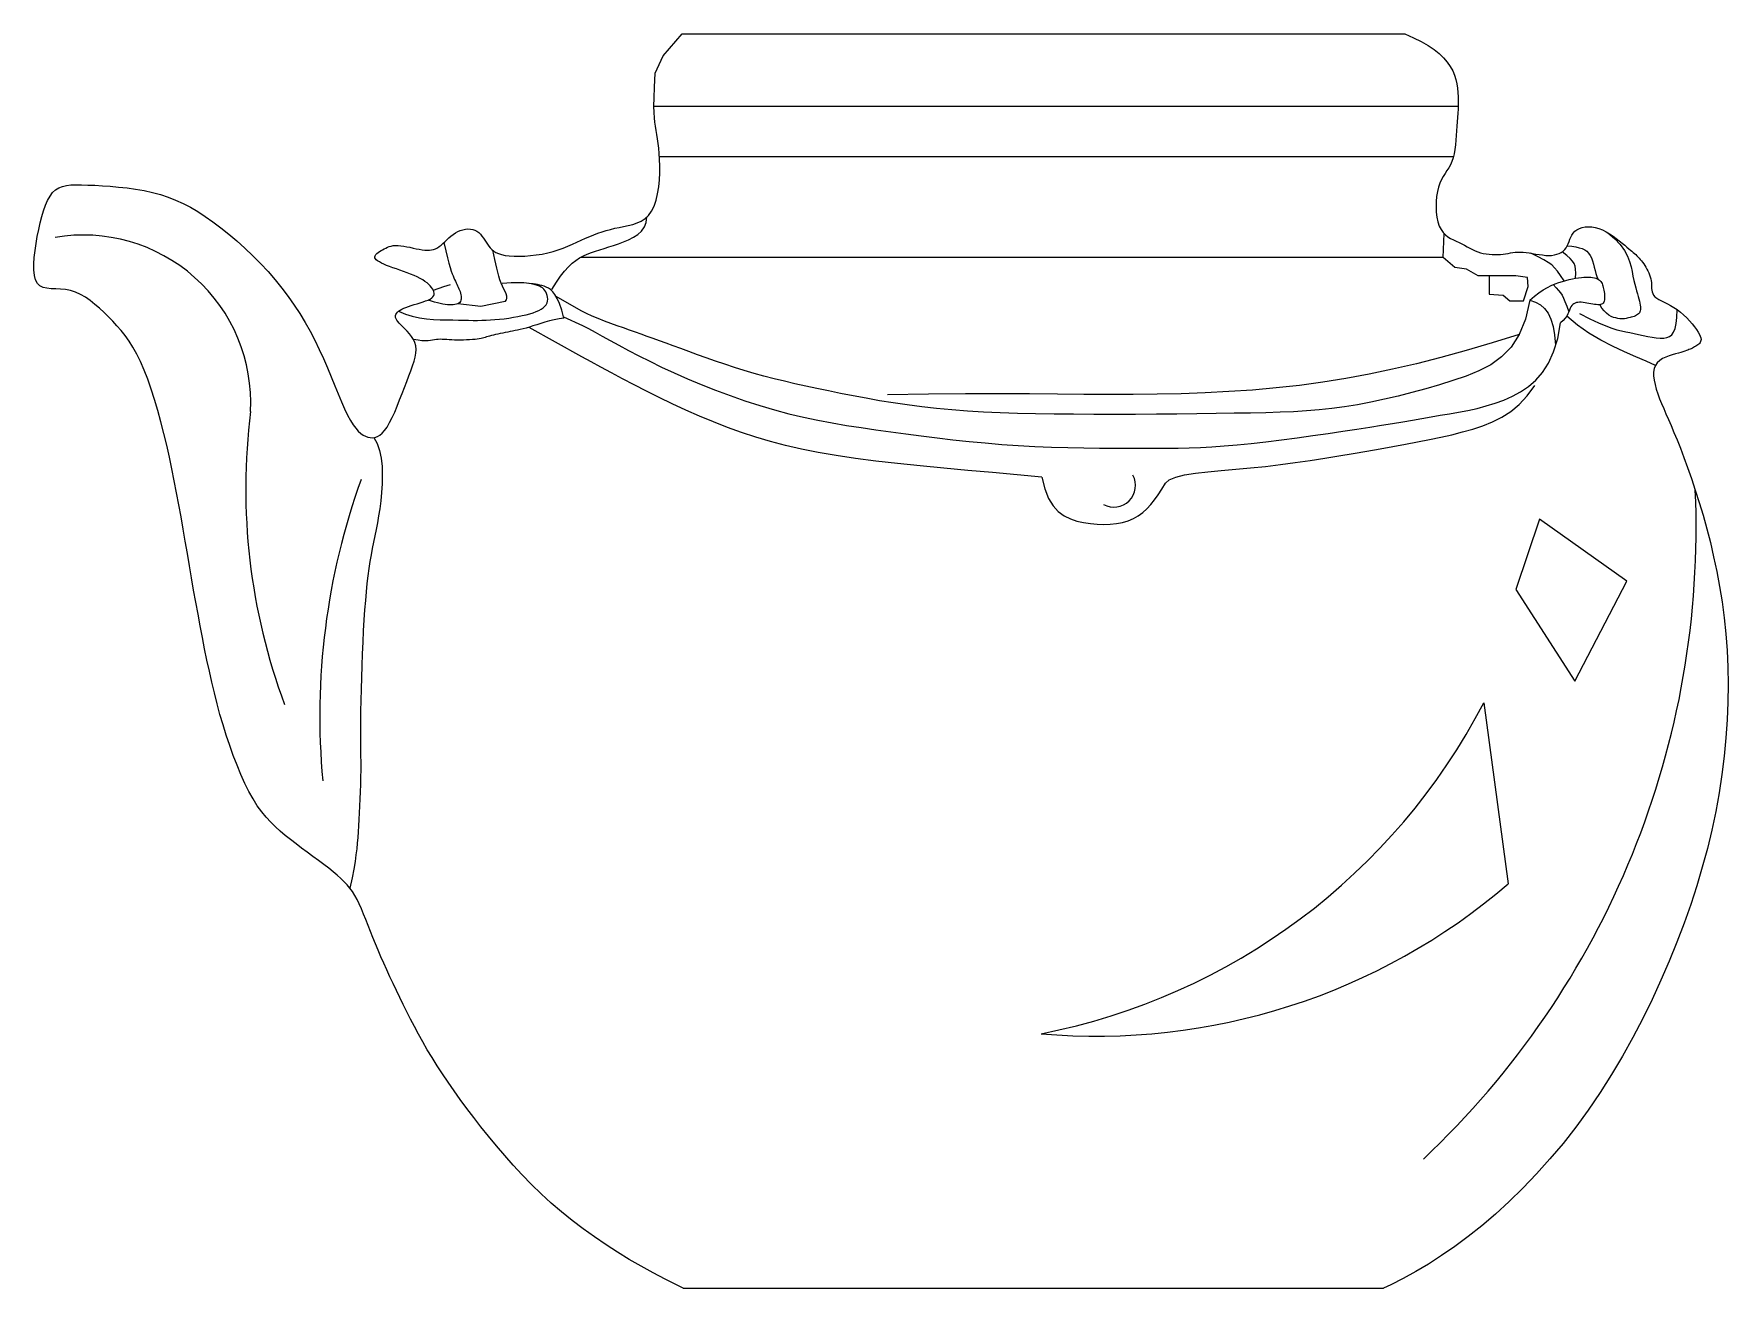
# Model space of a CAD drawing. Extents: x 541 to 735, y 1077 to 1220.
import ezdxf

# ---------------------------------------------------------------- set-up
doc = ezdxf.new("R2010")
doc.units = 0
doc.header["$LTSCALE"] = 10
doc.header["$MEASUREMENT"] = 0
for name, color, linetype in [('3', 3, 'CONTINUOUS'), ('4', 4, 'CONTINUOUS'), ('7', 7, 'CONTINUOUS'), ('BH', 3, 'CONTINUOUS')]:
    doc.layers.add(name, color=color, linetype=linetype)

msp = doc.modelspace()

# ---------------------------------------------------------------- linework, layer by layer
at = {"layer": '3'}
for centre, radius, start, end in [((546.34, 1178.05), 19.21, 356.9492, 99.6826), ((635.85, 1168.16), 70.88, 172.8085, 200.4216), ((664.49, 1168.57), 2.5, 242.0502, 27.8961), ((653.71, 1142.1), 80.25, 160.2342, 185.3038), ((631.95, 1163.68), 99.32, 313.2429, 2.5096)]:
    msp.add_arc(centre, radius, start, end, dxfattribs=at)
at = {"layer": '4'}
for p, q in [((615, 1220.32), (697.85, 1220.32)), ((611.78, 1212.02), (703.98, 1212.02)), ((612.41, 1206.25), (703.44, 1206.25)), ((702.26, 1194.69), (603.36, 1194.69)), ((615.12, 1076.54), (695.43, 1076.54))]:
    msp.add_line(p, q, dxfattribs=at)
for points in [[(615.12, 1076.54), (614.43, 1076.86), (613.05, 1077.55), (611.68, 1078.28), (610.31, 1079.04), (608.95, 1079.83), (607.61, 1080.65), (606.28, 1081.51), (604.96, 1082.4), (603.67, 1083.32), (602.41, 1084.28), (601.19, 1085.27), (600, 1086.29), (598.85, 1087.34), (597.74, 1088.42), (596.67, 1089.52), (595.65, 1090.63), (594.66, 1091.74), (593.71, 1092.85), (592.81, 1093.95), (591.94, 1095.04), (591.11, 1096.1), (590.32, 1097.14), (589.57, 1098.15), (588.85, 1099.15), (588.17, 1100.13), (587.53, 1101.09), (586.91, 1102.03), (586.34, 1102.96), (585.79, 1103.87), (585.28, 1104.76), (584.79, 1105.65), (584.32, 1106.52), (583.88, 1107.37), (583.45, 1108.21), (583.04, 1109.04), (582.64, 1109.86), (582.25, 1110.67), (581.87, 1111.46), (581.5, 1112.24), (581.15, 1113.01), (580.8, 1113.77), (580.47, 1114.53), (580.15, 1115.27), (579.84, 1116), (579.55, 1116.72), (579.27, 1117.43), (579, 1118.12), (578.74, 1118.78), (578.49, 1119.42), (578.23, 1120.02), (577.98, 1120.58), (577.73, 1121.09), (577.47, 1121.56), (577.2, 1121.99), (576.92, 1122.39), (576.61, 1122.76), (576.27, 1123.13), (575.89, 1123.49), (575.47, 1123.86), (575, 1124.25), (574.48, 1124.66), (573.91, 1125.1), (573.31, 1125.55), (572.68, 1126.02), (572.03, 1126.5), (571.38, 1126.99), (570.74, 1127.48), (570.11, 1127.96), (569.51, 1128.44), (568.93, 1128.92), (568.37, 1129.43), (567.83, 1129.96), (567.31, 1130.53), (566.8, 1131.15), (566.3, 1131.84), (565.82, 1132.61), (565.34, 1133.47), (564.87, 1134.4), (564.42, 1135.4), (563.97, 1136.47), (563.54, 1137.58), (563.13, 1138.73), (562.74, 1139.91), (562.37, 1141.11), (562.02, 1142.31), (561.69, 1143.53), (561.38, 1144.76), (561.08, 1146), (560.8, 1147.25), (560.52, 1148.52), (560.26, 1149.82), (560, 1151.13), (559.75, 1152.46), (559.5, 1153.81), (559.25, 1155.18), (559, 1156.56), (558.76, 1157.95), (558.52, 1159.35), (558.28, 1160.75), (558.04, 1162.15), (557.79, 1163.54), (557.55, 1164.94), (557.3, 1166.32), (557.05, 1167.7), (556.78, 1169.08), (556.51, 1170.45), (556.22, 1171.81), (555.91, 1173.17), (555.58, 1174.52), (555.24, 1175.85), (554.88, 1177.14), (554.51, 1178.4), (554.12, 1179.6), (553.73, 1180.73), (553.32, 1181.78), (552.9, 1182.75), (552.48, 1183.62), (552.04, 1184.4), (551.6, 1185.1), (551.15, 1185.74), (550.69, 1186.32), (550.21, 1186.86), (549.73, 1187.38), (549.23, 1187.88), (548.73, 1188.38), (548.2, 1188.86), (547.67, 1189.31), (547.13, 1189.74), (546.58, 1190.12), (546.02, 1190.44), (545.45, 1190.7), (544.88, 1190.89), (544.3, 1191), (543.73, 1191.06), (543.18, 1191.08), (542.65, 1191.1), (542.17, 1191.15), (541.74, 1191.25), (541.37, 1191.42), (541.08, 1191.7), (540.87, 1192.11), (540.74, 1192.63), (540.68, 1193.25), (540.68, 1193.94), (540.73, 1194.69), (540.82, 1195.48), (540.93, 1196.29), (541.07, 1197.09), (541.23, 1197.88), (541.4, 1198.65), (541.58, 1199.37), (541.79, 1200.05), (542.01, 1200.67), (542.26, 1201.23), (542.53, 1201.72), (542.83, 1202.12), (543.17, 1202.44), (543.53, 1202.68), (543.95, 1202.84), (544.41, 1202.95), (544.92, 1203.01), (545.5, 1203.03), (546.14, 1203.02), (546.86, 1202.99), (547.66, 1202.96), (548.53, 1202.91), (549.44, 1202.85), (550.39, 1202.76), (551.36, 1202.66), (552.34, 1202.52), (553.32, 1202.35), (554.27, 1202.15), (555.18, 1201.9), (556.07, 1201.61), (556.93, 1201.27), (557.78, 1200.88), (558.62, 1200.44), (559.47, 1199.95), (560.33, 1199.4), (561.21, 1198.78), (562.1, 1198.1), (563.02, 1197.37), (563.94, 1196.58), (564.87, 1195.75), (565.78, 1194.89), (566.67, 1193.99), (567.53, 1193.07), (568.35, 1192.13), (569.12, 1191.18), (569.85, 1190.21), (570.53, 1189.23), (571.17, 1188.25), (571.78, 1187.24), (572.35, 1186.23), (572.89, 1185.2), (573.4, 1184.15), (573.88, 1183.1), (574.34, 1182.04), (574.78, 1181), (575.19, 1179.99), (575.58, 1179.04), (575.96, 1178.14), (576.31, 1177.33), (576.65, 1176.62), (576.97, 1176.01), (577.28, 1175.51), (577.58, 1175.1), (577.87, 1174.77), (578.16, 1174.51), (578.43, 1174.32), (578.71, 1174.19), (578.98, 1174.09), (579.25, 1174.04), (579.52, 1174.02), (579.79, 1174.05), (580.06, 1174.15), (580.34, 1174.31), (580.62, 1174.54), (580.9, 1174.85), (581.18, 1175.25), (581.47, 1175.75), (581.76, 1176.33), (582.05, 1176.97), (582.34, 1177.65), (582.62, 1178.36), (582.9, 1179.08), (583.17, 1179.78), (583.43, 1180.46), (583.68, 1181.1), (583.91, 1181.7), (584.11, 1182.26), (584.28, 1182.78), (584.41, 1183.27), (584.49, 1183.72), (584.51, 1184.15), (584.47, 1184.55), (584.36, 1184.93), (584.2, 1185.29), (583.99, 1185.62), (583.75, 1185.94), (583.49, 1186.22), (583.23, 1186.49), (582.97, 1186.74), (582.75, 1186.96), (582.56, 1187.16), (582.4, 1187.34), (582.28, 1187.5), (582.2, 1187.65), (582.15, 1187.79), (582.13, 1187.92), (582.14, 1188.04), (582.19, 1188.16), (582.26, 1188.28), (582.37, 1188.4), (582.5, 1188.52), (582.67, 1188.64), (582.86, 1188.75), (583.09, 1188.86), (583.34, 1188.97), (583.63, 1189.08), (583.94, 1189.19), (584.28, 1189.29), (584.62, 1189.39), (584.96, 1189.49), (585.3, 1189.59), (585.6, 1189.7), (585.88, 1189.81), (586.12, 1189.92), (586.3, 1190.05), (586.44, 1190.18), (586.53, 1190.32), (586.57, 1190.46), (586.58, 1190.61), (586.55, 1190.76), (586.49, 1190.92), (586.4, 1191.09), (586.28, 1191.25), (586.13, 1191.42), (585.96, 1191.59), (585.76, 1191.77), (585.52, 1191.94), (585.26, 1192.11), (584.96, 1192.28), (584.63, 1192.45), (584.27, 1192.61), (583.88, 1192.77), (583.48, 1192.93), (583.06, 1193.08), (582.65, 1193.23), (582.24, 1193.37), (581.84, 1193.51), (581.46, 1193.65), (581.12, 1193.78), (580.81, 1193.91), (580.53, 1194.04), (580.29, 1194.17), (580.09, 1194.29), (579.94, 1194.41), (579.84, 1194.53), (579.78, 1194.65), (579.77, 1194.77), (579.82, 1194.89), (579.9, 1195.01), (580.01, 1195.13), (580.15, 1195.24), (580.31, 1195.36), (580.48, 1195.47), (580.66, 1195.57), (580.84, 1195.68), (581.03, 1195.77), (581.22, 1195.86), (581.42, 1195.94), (581.64, 1195.99), (581.88, 1196.04), (582.14, 1196.06), (582.43, 1196.06), (582.74, 1196.03), (583.08, 1195.98), (583.43, 1195.92), (583.8, 1195.85), (584.16, 1195.77), (584.52, 1195.69), (584.87, 1195.63), (585.19, 1195.57), (585.5, 1195.54), (585.78, 1195.52), (586.04, 1195.53), (586.28, 1195.56), (586.51, 1195.61), (586.73, 1195.69), (586.95, 1195.8), (587.16, 1195.94), (587.37, 1196.1), (587.58, 1196.29), (587.8, 1196.49), (588.02, 1196.7), (588.25, 1196.92), (588.49, 1197.12), (588.74, 1197.32), (589.01, 1197.5), (589.28, 1197.65), (589.57, 1197.77), (589.86, 1197.87), (590.16, 1197.93), (590.45, 1197.96), (590.73, 1197.95), (591, 1197.9), (591.25, 1197.82), (591.48, 1197.69), (591.69, 1197.53), (591.89, 1197.35), (592.06, 1197.14), (592.23, 1196.91), (592.39, 1196.68), (592.55, 1196.45), (592.7, 1196.22), (592.85, 1196), (593.01, 1195.79), (593.19, 1195.6), (593.4, 1195.42), (593.64, 1195.27), (593.94, 1195.13), (594.29, 1195.02), (594.7, 1194.93), (595.19, 1194.87), (595.74, 1194.84), (596.34, 1194.83), (596.97, 1194.85), (597.62, 1194.9), (598.29, 1194.97), (598.95, 1195.08), (599.6, 1195.21), (600.21, 1195.38), (600.8, 1195.57), (601.37, 1195.77), (601.91, 1196), (602.44, 1196.22), (602.95, 1196.45), (603.44, 1196.68), (603.93, 1196.9), (604.41, 1197.1), (604.88, 1197.29), (605.35, 1197.46), (605.82, 1197.62), (606.3, 1197.77), (606.78, 1197.91), (607.28, 1198.03), (607.78, 1198.14), (608.3, 1198.24), (608.82, 1198.35), (609.34, 1198.48), (609.84, 1198.64), (610.32, 1198.86), (610.76, 1199.14), (611.16, 1199.51), (611.51, 1199.98), (611.8, 1200.56), (612.02, 1201.24), (612.19, 1201.98), (612.32, 1202.77), (612.4, 1203.58), (612.44, 1204.39), (612.45, 1205.18), (612.43, 1205.91), (612.39, 1206.59), (612.33, 1207.2), (612.26, 1207.76), (612.18, 1208.28), (612.1, 1208.78), (612.02, 1209.26), (611.94, 1209.73), (611.87, 1210.2), (611.82, 1210.7), (611.79, 1211.29), (611.78, 1212.02), (611.79, 1212.97), (611.84, 1214.21), (611.92, 1215.8), (612.83, 1217.81), (615, 1220.32)], [(697.85, 1220.32), (697.87, 1220.31), (698.86, 1219.88), (699.75, 1219.44), (700.53, 1218.99), (701.22, 1218.53), (701.82, 1218.05), (702.32, 1217.57), (702.74, 1217.09), (703.08, 1216.59), (703.36, 1216.09), (703.57, 1215.59), (703.73, 1215.09), (703.84, 1214.59), (703.92, 1214.09), (703.96, 1213.6), (703.99, 1213.12), (704, 1212.65), (703.99, 1212.18), (703.97, 1211.7), (703.94, 1211.22), (703.91, 1210.74), (703.87, 1210.24), (703.84, 1209.73), (703.8, 1209.2), (703.77, 1208.66), (703.72, 1208.13), (703.67, 1207.59), (703.6, 1207.08), (703.52, 1206.58), (703.41, 1206.12), (703.27, 1205.69), (703.1, 1205.31), (702.91, 1204.97), (702.7, 1204.64), (702.48, 1204.31), (702.27, 1203.98), (702.07, 1203.62), (701.88, 1203.22), (701.72, 1202.76), (701.6, 1202.25), (701.51, 1201.68), (701.46, 1201.09), (701.45, 1200.48), (701.48, 1199.88), (701.55, 1199.3), (701.66, 1198.76), (701.82, 1198.29), (702.02, 1197.89), (702.25, 1197.56), (702.52, 1197.29), (702.81, 1197.06), (703.12, 1196.87), (703.44, 1196.7), (703.77, 1196.55), (704.09, 1196.4), (704.4, 1196.24), (704.71, 1196.08), (705.02, 1195.92), (705.32, 1195.76), (705.62, 1195.6), (705.93, 1195.46), (706.23, 1195.34), (706.55, 1195.23), (706.87, 1195.15), (707.2, 1195.09), (707.53, 1195.05), (707.87, 1195.02), (708.2, 1195.02), (708.52, 1195.02), (708.83, 1195.04), (709.14, 1195.08), (709.43, 1195.11), (709.7, 1195.16), (709.98, 1195.2), (710.25, 1195.24), (710.53, 1195.28), (710.82, 1195.3), (711.12, 1195.31), (711.44, 1195.3), (711.78, 1195.26), (712.14, 1195.21), (712.51, 1195.15), (712.89, 1195.08), (713.27, 1195.02), (713.65, 1194.97), (714.02, 1194.93), (714.37, 1194.92), (714.7, 1194.93), (715.02, 1194.98), (715.3, 1195.05), (715.57, 1195.15), (715.81, 1195.27), (716.02, 1195.42), (716.2, 1195.6), (716.36, 1195.8), (716.49, 1196.02), (716.6, 1196.26), (716.7, 1196.51), (716.79, 1196.77), (716.9, 1197.02), (717.02, 1197.26), (717.18, 1197.49), (717.37, 1197.69), (717.6, 1197.86), (717.88, 1198.01), (718.2, 1198.11), (718.54, 1198.18), (718.91, 1198.21), (719.3, 1198.19), (719.7, 1198.12), (720.11, 1198.01), (720.53, 1197.84), (720.94, 1197.63), (721.34, 1197.39), (721.74, 1197.13), (722.11, 1196.86), (722.46, 1196.58), (722.79, 1196.32), (723.08, 1196.08), (723.33, 1195.87), (723.55, 1195.69), (723.74, 1195.53), (723.91, 1195.39), (724.06, 1195.26), (724.2, 1195.14), (724.34, 1195.01), (724.47, 1194.89), (724.6, 1194.75), (724.73, 1194.61), (724.86, 1194.46), (725, 1194.3), (725.13, 1194.13), (725.26, 1193.95), (725.39, 1193.76), (725.51, 1193.56), (725.62, 1193.36), (725.73, 1193.15), (725.83, 1192.93), (725.92, 1192.7), (725.99, 1192.48), (726.06, 1192.25), (726.1, 1192.02), (726.14, 1191.8), (726.15, 1191.58), (726.16, 1191.36), (726.17, 1191.14), (726.19, 1190.94), (726.23, 1190.74), (726.29, 1190.54), (726.4, 1190.36), (726.55, 1190.19), (726.75, 1190.03), (727, 1189.88), (727.3, 1189.72), (727.62, 1189.56), (727.97, 1189.38), (728.34, 1189.18), (728.72, 1188.96), (729.1, 1188.71), (729.48, 1188.42), (729.84, 1188.1), (730.19, 1187.76), (730.51, 1187.42), (730.81, 1187.07), (731.08, 1186.73), (731.31, 1186.42), (731.5, 1186.13), (731.64, 1185.87), (731.74, 1185.65), (731.8, 1185.46), (731.83, 1185.3), (731.82, 1185.16), (731.79, 1185.04), (731.73, 1184.93), (731.66, 1184.83), (731.57, 1184.74), (731.46, 1184.66), (731.35, 1184.58), (731.23, 1184.5), (731.1, 1184.43), (730.97, 1184.36), (730.84, 1184.3), (730.71, 1184.23), (730.58, 1184.18), (730.45, 1184.12), (730.31, 1184.06), (730.15, 1184.01), (729.97, 1183.95), (729.76, 1183.88), (729.51, 1183.81), (729.23, 1183.73), (728.9, 1183.64), (728.54, 1183.54), (728.16, 1183.42), (727.79, 1183.27), (727.43, 1183.09), (727.1, 1182.88), (726.82, 1182.62), (726.61, 1182.31), (726.47, 1181.96), (726.4, 1181.55), (726.4, 1181.11), (726.46, 1180.63), (726.56, 1180.12), (726.7, 1179.6), (726.88, 1179.05), (727.08, 1178.5), (727.31, 1177.94), (727.55, 1177.37), (727.81, 1176.76), (728.09, 1176.11), (728.39, 1175.41), (728.72, 1174.64), (729.08, 1173.78), (729.46, 1172.83), (729.86, 1171.77), (730.29, 1170.61), (730.73, 1169.36), (731.17, 1168.03), (731.62, 1166.61), (732.06, 1165.13), (732.49, 1163.59), (732.9, 1162), (733.28, 1160.37), (733.64, 1158.69), (733.96, 1156.96), (734.24, 1155.2), (734.48, 1153.39), (734.67, 1151.54), (734.81, 1149.64), (734.9, 1147.71), (734.94, 1145.73), (734.91, 1143.72), (734.83, 1141.68), (734.69, 1139.61), (734.49, 1137.52), (734.22, 1135.41), (733.9, 1133.3), (733.52, 1131.17), (733.07, 1129.05), (732.56, 1126.93), (731.98, 1124.8), (731.35, 1122.66), (730.65, 1120.52), (729.89, 1118.37), (729.07, 1116.21), (728.18, 1114.03), (727.24, 1111.84), (726.23, 1109.64), (725.16, 1107.45), (724.03, 1105.28), (722.83, 1103.13), (721.58, 1101.01), (720.28, 1098.95), (718.91, 1096.94), (717.49, 1095), (716.02, 1093.13), (714.51, 1091.34), (712.97, 1089.62), (711.41, 1088), (709.83, 1086.46), (708.26, 1085.02), (706.69, 1083.68), (705.14, 1082.44), (703.6, 1081.3), (702.08, 1080.26), (700.59, 1079.3), (699.12, 1078.43), (697.67, 1077.64), (696.26, 1076.92), (695.43, 1076.54)], [(600.08, 1191), (600.59, 1191.84), (601.06, 1192.54), (601.52, 1193.13), (601.96, 1193.62), (602.39, 1194.02), (602.82, 1194.35), (603.25, 1194.63), (603.68, 1194.86), (604.13, 1195.06), (604.6, 1195.24), (605.08, 1195.41), (605.57, 1195.57), (606.08, 1195.73), (606.61, 1195.89), (607.15, 1196.07), (607.72, 1196.25), (608.3, 1196.47), (608.87, 1196.71), (609.42, 1197), (609.92, 1197.33), (610.34, 1197.72), (610.68, 1198.18), (610.89, 1198.71), (610.96, 1199.33)], [(707.53, 1192.58), (707.53, 1190.48), (709.16, 1190.38), (709.92, 1189.71), (711.46, 1189.71), (712.03, 1191.34), (711.94, 1192.39), (710.59, 1192.58), (708.29, 1192.58), (707.53, 1192.58), (706.28, 1192.58), (704.94, 1193.35), (703.6, 1193.54), (702.26, 1194.69), (702.39, 1197.42)], [(721.14, 1197.51), (721.95, 1196.83), (722.57, 1196.16), (723.05, 1195.49), (723.39, 1194.85), (723.64, 1194.23), (723.81, 1193.63), (723.93, 1193.07), (724.03, 1192.54), (724.13, 1192.06), (724.23, 1191.62), (724.34, 1191.22), (724.44, 1190.85), (724.53, 1190.52), (724.62, 1190.21), (724.7, 1189.93), (724.77, 1189.68), (724.83, 1189.45), (724.87, 1189.23), (724.9, 1189.04), (724.91, 1188.86), (724.9, 1188.71), (724.87, 1188.56), (724.83, 1188.44), (724.76, 1188.33), (724.67, 1188.23), (724.56, 1188.14), (724.43, 1188.06), (724.3, 1187.99), (724.15, 1187.93), (724, 1187.88), (723.84, 1187.83), (723.69, 1187.79), (723.53, 1187.75), (723.38, 1187.71), (723.23, 1187.68), (723.07, 1187.66), (722.9, 1187.65), (722.72, 1187.65), (722.52, 1187.67), (722.3, 1187.7), (722.06, 1187.75), (721.81, 1187.82), (721.54, 1187.93), (721.27, 1188.09), (720.99, 1188.29), (720.72, 1188.55), (720.46, 1188.88), (720.22, 1189.28)], [(587.69, 1196.39), (587.91, 1195.43), (588.1, 1194.65), (588.26, 1194.03), (588.41, 1193.53), (588.53, 1193.13), (588.64, 1192.82), (588.74, 1192.57), (588.83, 1192.35), (588.92, 1192.16), (589.01, 1191.97), (589.1, 1191.79), (589.18, 1191.62), (589.26, 1191.45), (589.34, 1191.28), (589.41, 1191.11), (589.48, 1190.94), (589.54, 1190.77), (589.59, 1190.59), (589.63, 1190.41), (589.66, 1190.24), (589.68, 1190.08), (589.67, 1189.92), (589.64, 1189.78), (589.59, 1189.65), (589.51, 1189.54), (589.41, 1189.45), (589.28, 1189.37), (589.13, 1189.32), (588.96, 1189.28), (588.77, 1189.25), (588.56, 1189.24), (588.34, 1189.24), (588.1, 1189.26), (587.84, 1189.29), (587.57, 1189.34), (587.28, 1189.4), (586.96, 1189.48), (586.63, 1189.57), (586.27, 1189.68), (585.88, 1189.81)], [(594.72, 1189.62), (594.87, 1189.82), (594.92, 1190.03), (594.9, 1190.25), (594.82, 1190.5), (594.7, 1190.77), (594.56, 1191.06), (594.4, 1191.38), (594.25, 1191.73), (594.11, 1192.12), (593.99, 1192.55), (593.88, 1193), (593.77, 1193.47), (593.66, 1193.96), (593.55, 1194.47), (593.43, 1194.99), (593.29, 1195.51)], [(716.49, 1196.02), (717.01, 1195.97), (717.46, 1195.9), (717.86, 1195.81), (718.2, 1195.7), (718.49, 1195.57), (718.73, 1195.4), (718.94, 1195.19), (719.11, 1194.93), (719.26, 1194.63), (719.38, 1194.3), (719.49, 1193.93), (719.59, 1193.56), (719.68, 1193.19), (719.77, 1192.84), (719.88, 1192.51), (719.99, 1192.22)], [(582.5, 1188.52), (583.28, 1188.2), (584.07, 1187.96), (584.89, 1187.78), (585.7, 1187.66), (586.5, 1187.59), (587.28, 1187.55), (588.03, 1187.53), (588.73, 1187.52), (589.37, 1187.51), (589.96, 1187.49), (590.51, 1187.48), (591.04, 1187.47), (591.54, 1187.47), (592.03, 1187.48), (592.52, 1187.49), (593.02, 1187.52), (593.54, 1187.56), (594.07, 1187.61), (594.6, 1187.67), (595.13, 1187.74), (595.66, 1187.83), (596.17, 1187.92), (596.65, 1188.02), (597.11, 1188.12), (597.54, 1188.23), (597.93, 1188.35), (598.28, 1188.48), (598.59, 1188.61), (598.86, 1188.76), (599.09, 1188.92), (599.28, 1189.09), (599.42, 1189.27), (599.52, 1189.47), (599.57, 1189.69), (599.59, 1189.91), (599.57, 1190.13), (599.53, 1190.34), (599.46, 1190.55), (599.37, 1190.74), (599.26, 1190.91), (599.14, 1191.06), (599, 1191.19), (598.84, 1191.3), (598.65, 1191.4), (598.42, 1191.48), (598.16, 1191.56), (597.85, 1191.63), (597.49, 1191.69)], [(586.49, 1190.92), (587.67, 1191.37), (588.43, 1191.58)], [(601.46, 1187.72), (601.21, 1188.65), (600.95, 1189.4), (600.69, 1189.99), (600.43, 1190.43), (600.18, 1190.76), (599.92, 1191), (599.67, 1191.17), (599.42, 1191.29), (599.17, 1191.39), (598.93, 1191.47), (598.68, 1191.53), (598.43, 1191.58), (598.19, 1191.62), (597.93, 1191.65), (597.68, 1191.68), (597.42, 1191.71), (597.15, 1191.73), (596.86, 1191.76), (596.55, 1191.78), (596.21, 1191.79), (595.84, 1191.79), (595.41, 1191.78), (594.92, 1191.74), (594.38, 1191.69)], [(712.19, 1189.79), (712.73, 1190.26), (713.24, 1190.65), (713.74, 1190.98), (714.21, 1191.26), (714.66, 1191.48), (715.1, 1191.66), (715.53, 1191.81), (715.94, 1191.94), (716.33, 1192.06), (716.72, 1192.15), (717.09, 1192.24), (717.45, 1192.3), (717.79, 1192.36), (718.11, 1192.4), (718.41, 1192.42), (718.69, 1192.44), (718.95, 1192.44), (719.19, 1192.42), (719.4, 1192.4), (719.6, 1192.36), (719.77, 1192.31), (719.92, 1192.25), (720.06, 1192.18), (720.18, 1192.1), (720.28, 1192.01), (720.36, 1191.92), (720.43, 1191.81), (720.49, 1191.69), (720.54, 1191.56), (720.58, 1191.42), (720.62, 1191.26), (720.65, 1191.1), (720.69, 1190.92), (720.72, 1190.73), (720.75, 1190.54), (720.77, 1190.35), (720.78, 1190.16), (720.78, 1189.98), (720.77, 1189.82), (720.73, 1189.68), (720.68, 1189.56), (720.61, 1189.46), (720.52, 1189.38), (720.42, 1189.33), (720.29, 1189.29), (720.15, 1189.27), (719.99, 1189.27), (719.81, 1189.28), (719.62, 1189.3), (719.41, 1189.34), (719.19, 1189.38), (718.97, 1189.42), (718.75, 1189.46), (718.53, 1189.5), (718.31, 1189.53), (718.1, 1189.55), (717.9, 1189.55), (717.72, 1189.54), (717.55, 1189.51), (717.39, 1189.46), (717.25, 1189.39), (717.12, 1189.3), (717.01, 1189.18), (716.91, 1189.03), (716.83, 1188.86), (716.75, 1188.66), (716.67, 1188.45), (716.57, 1188.22), (716.44, 1187.97), (716.26, 1187.72), (716.03, 1187.46), (715.73, 1187.2)], [(594.72, 1189.62), (591.91, 1189.07), (589.28, 1189.37)], [(712.19, 1189.79), (711.71, 1187.62), (710.99, 1185.85), (710.07, 1184.42), (708.97, 1183.29), (707.72, 1182.39), (706.35, 1181.68), (704.89, 1181.09), (703.38, 1180.58), (701.83, 1180.09), (700.27, 1179.63), (698.69, 1179.2), (697.11, 1178.8), (695.53, 1178.43), (693.98, 1178.1), (692.45, 1177.81), (690.95, 1177.57), (689.5, 1177.37), (688.06, 1177.22), (686.61, 1177.1), (685.12, 1177), (683.57, 1176.94), (681.94, 1176.89), (680.18, 1176.85), (678.29, 1176.82), (676.23, 1176.79), (674.04, 1176.77), (671.74, 1176.74), (669.38, 1176.72), (666.98, 1176.7), (664.57, 1176.7), (662.2, 1176.7), (659.88, 1176.71), (657.66, 1176.73), (655.52, 1176.76), (653.47, 1176.81), (651.49, 1176.88), (649.58, 1176.96), (647.73, 1177.08), (645.94, 1177.21), (644.19, 1177.37), (642.48, 1177.56), (640.82, 1177.78), (639.2, 1178.02), (637.63, 1178.27), (636.1, 1178.54), (634.61, 1178.82), (633.18, 1179.1), (631.8, 1179.38), (630.47, 1179.66), (629.18, 1179.93), (627.94, 1180.21), (626.73, 1180.5), (625.55, 1180.79), (624.39, 1181.09), (623.25, 1181.4), (622.12, 1181.73), (621.01, 1182.08), (619.91, 1182.44), (618.83, 1182.81), (617.77, 1183.18), (616.76, 1183.54), (615.78, 1183.9), (614.85, 1184.24), (613.98, 1184.56), (613.17, 1184.86), (612.41, 1185.14), (611.69, 1185.4), (611, 1185.64), (610.32, 1185.88), (609.65, 1186.12), (608.98, 1186.36), (608.28, 1186.61), (607.56, 1186.86), (606.82, 1187.13), (606.09, 1187.4), (605.37, 1187.68), (604.68, 1187.97), (604.03, 1188.26), (603.44, 1188.55), (600.56, 1190.2)], [(601.46, 1187.72), (600.89, 1187.64), (600.33, 1187.53), (599.8, 1187.41), (599.28, 1187.27), (598.79, 1187.12), (598.33, 1186.98), (597.89, 1186.84), (597.49, 1186.71), (597.11, 1186.6), (596.77, 1186.51), (596.45, 1186.43), (596.14, 1186.36), (595.85, 1186.3), (595.57, 1186.24), (595.29, 1186.19), (595.01, 1186.14), (594.73, 1186.08), (594.44, 1186.02), (594.16, 1185.96), (593.89, 1185.9), (593.62, 1185.85), (593.37, 1185.79), (593.14, 1185.73), (592.93, 1185.67), (592.75, 1185.62), (592.59, 1185.57), (592.43, 1185.52), (592.28, 1185.48), (592.12, 1185.44), (591.95, 1185.4), (591.75, 1185.36), (591.52, 1185.33), (591.26, 1185.3), (590.96, 1185.27), (590.63, 1185.25), (590.29, 1185.23), (589.94, 1185.21), (589.58, 1185.21), (589.23, 1185.21), (588.9, 1185.21), (588.59, 1185.23), (588.29, 1185.25), (588.02, 1185.27), (587.75, 1185.29), (587.51, 1185.3), (587.27, 1185.31), (587.04, 1185.3), (586.83, 1185.29), (586.61, 1185.25), (586.39, 1185.21), (586.15, 1185.17), (585.87, 1185.14), (585.55, 1185.12), (585.17, 1185.14), (584.73, 1185.19), (584.2, 1185.29)], [(726.61, 1182.31), (725.54, 1182.8), (724.34, 1183.31), (723.05, 1183.87), (721.7, 1184.5), (720.33, 1185.2), (718.97, 1186), (717.66, 1186.92), (716.44, 1187.97)], [(717.9, 1188.27), (719.09, 1187.67), (720.07, 1187.21), (720.9, 1186.86), (721.59, 1186.6), (722.19, 1186.41), (722.71, 1186.28), (723.2, 1186.17), (723.67, 1186.07), (724.17, 1185.96), (724.68, 1185.85), (725.2, 1185.73), (725.72, 1185.63), (726.22, 1185.54), (726.7, 1185.48), (727.15, 1185.44), (727.55, 1185.45), (727.91, 1185.5), (728.22, 1185.62), (728.48, 1185.81), (728.69, 1186.11), (728.86, 1186.54), (728.98, 1187.1), (729.06, 1187.81), (729.1, 1188.71)], [(579.66, 1174.04), (580.04, 1173.37), (580.32, 1172.57), (580.5, 1171.68), (580.6, 1170.73), (580.63, 1169.74), (580.61, 1168.73), (580.54, 1167.73), (580.45, 1166.78), (580.34, 1165.89), (580.21, 1165.06), (580.07, 1164.27), (579.92, 1163.52), (579.78, 1162.78), (579.63, 1162.06), (579.48, 1161.33), (579.34, 1160.59), (579.21, 1159.83), (579.09, 1159.03), (578.98, 1158.19), (578.87, 1157.31), (578.78, 1156.37), (578.69, 1155.36), (578.6, 1154.28), (578.53, 1153.13), (578.45, 1151.89), (578.39, 1150.59), (578.33, 1149.25), (578.27, 1147.89), (578.23, 1146.53), (578.19, 1145.19), (578.16, 1143.9), (578.14, 1142.68), (578.13, 1141.54), (578.13, 1140.48), (578.13, 1139.48), (578.14, 1138.54), (578.14, 1137.65), (578.15, 1136.78), (578.15, 1135.94), (578.14, 1135.1), (578.12, 1134.27), (578.1, 1133.44), (578.06, 1132.61), (578.03, 1131.8), (577.99, 1131.01), (577.94, 1130.25), (577.9, 1129.53), (577.85, 1128.84), (577.81, 1128.19), (577.76, 1127.55), (577.7, 1126.91), (577.61, 1126.21), (577.5, 1125.44), (577.35, 1124.57), (577.16, 1123.56), (576.92, 1122.39)]]:
    msp.add_lwpolyline(points, dxfattribs=at)
at = {"layer": '7'}
for points in [[(716.14, 1192), (715.71, 1192.63), (715.37, 1193.12), (715.05, 1193.51), (714.71, 1193.83), (714.32, 1194.12), (713.82, 1194.41), (713.17, 1194.76), (712.33, 1195.18)], [(717.45, 1192.3), (717.46, 1192.88), (717.45, 1193.33), (717.4, 1193.69), (717.29, 1193.99), (717.1, 1194.27), (716.82, 1194.57), (716.43, 1194.91), (715.91, 1195.35)], [(714.88, 1191.57), (715.23, 1191.2), (715.5, 1190.9), (715.72, 1190.63), (715.9, 1190.35), (716.06, 1190.03), (716.23, 1189.63), (716.43, 1189.12), (716.67, 1188.45)], [(712.19, 1189.79), (712.85, 1189.56), (713.41, 1189.25), (713.89, 1188.83), (714.29, 1188.29), (714.61, 1187.62), (714.86, 1186.79), (715.04, 1185.8), (715.16, 1184.63)], [(601.42, 1187.9), (603.6, 1186.87), (604.27, 1186.53), (605.02, 1186.13), (605.85, 1185.68), (606.76, 1185.17), (607.76, 1184.62), (608.85, 1184.04), (610.03, 1183.42), (611.29, 1182.78), (612.65, 1182.13), (614.09, 1181.46), (615.61, 1180.79), (617.2, 1180.13), (618.84, 1179.48), (620.51, 1178.86), (622.2, 1178.27), (623.9, 1177.72), (625.59, 1177.22), (627.26, 1176.77), (628.91, 1176.38), (630.56, 1176.03), (632.21, 1175.72), (633.86, 1175.44), (635.52, 1175.18), (637.21, 1174.94), (638.92, 1174.7), (640.66, 1174.47), (642.43, 1174.23), (644.23, 1174.01), (646.06, 1173.8), (647.9, 1173.6), (649.77, 1173.42), (651.65, 1173.26), (653.55, 1173.13), (655.45, 1173.03), (657.36, 1172.95), (659.24, 1172.89), (661.08, 1172.85), (662.87, 1172.83), (664.6, 1172.82), (666.24, 1172.82), (667.79, 1172.82), (669.22, 1172.82), (670.58, 1172.82), (671.88, 1172.84), (673.16, 1172.86), (674.44, 1172.91), (675.76, 1172.98), (677.15, 1173.08), (678.64, 1173.21), (680.25, 1173.37), (681.95, 1173.57), (683.72, 1173.79), (685.52, 1174.02), (687.32, 1174.27), (689.08, 1174.52), (690.77, 1174.77), (692.37, 1175.02), (693.84, 1175.24), (695.19, 1175.46), (696.45, 1175.66), (697.63, 1175.86), (698.75, 1176.05), (699.83, 1176.23), (700.88, 1176.41), (701.93, 1176.59), (702.98, 1176.77), (704.03, 1176.95), (705.09, 1177.16), (706.15, 1177.39), (707.19, 1177.66), (708.22, 1177.97), (709.22, 1178.34), (710.2, 1178.77), (711.15, 1179.27), (712.06, 1179.88), (712.9, 1180.61), (713.67, 1181.5), (714.35, 1182.58), (714.93, 1183.87), (715.4, 1185.4), (715.73, 1187.2)], [(656.26, 1169.51), (653.42, 1169.77), (650.59, 1170.03), (647.77, 1170.28), (645, 1170.53), (642.31, 1170.79), (639.7, 1171.06), (637.22, 1171.35), (634.87, 1171.66), (632.67, 1171.99), (630.62, 1172.34), (628.69, 1172.73), (626.87, 1173.15), (625.13, 1173.6), (623.45, 1174.1), (621.81, 1174.63), (620.2, 1175.21), (618.59, 1175.84), (617, 1176.5), (615.43, 1177.2), (613.88, 1177.91), (612.38, 1178.64), (610.92, 1179.37), (609.51, 1180.09), (608.16, 1180.79), (606.89, 1181.47), (605.68, 1182.12), (604.56, 1182.73), (603.51, 1183.31), (597.48, 1186.64)], [(710.99, 1185.85), (707.88, 1184.89), (704.89, 1184.02), (702.01, 1183.22), (699.21, 1182.51), (696.47, 1181.87), (693.78, 1181.3), (691.11, 1180.8), (688.45, 1180.38), (685.79, 1180.02), (683.1, 1179.73), (680.41, 1179.49), (677.7, 1179.31), (674.98, 1179.17), (672.24, 1179.07), (669.49, 1179.01), (666.72, 1178.98), (663.93, 1178.98), (661.06, 1178.99), (658.05, 1179.02), (654.83, 1179.04), (651.33, 1179.05), (647.5, 1179.04), (643.27, 1179.01), (638.56, 1178.94)], [(670.42, 1168.81), (670.86, 1169.2), (671.6, 1169.51), (672.62, 1169.76), (673.85, 1169.95), (675.27, 1170.11), (676.83, 1170.26), (678.48, 1170.4), (680.18, 1170.56), (681.89, 1170.74), (683.6, 1170.95), (685.31, 1171.18), (687, 1171.43), (688.68, 1171.69), (690.32, 1171.96), (691.94, 1172.23), (693.51, 1172.5), (695.03, 1172.76), (696.51, 1173.02), (697.95, 1173.28), (699.33, 1173.54), (700.68, 1173.81), (701.99, 1174.08), (703.25, 1174.37), (704.48, 1174.68), (705.67, 1175.01), (706.82, 1175.39), (707.93, 1175.84), (709, 1176.38), (710.02, 1177.04), (710.99, 1177.85), (711.91, 1178.83), (712.78, 1180.01)], [(656.26, 1169.51), (656.59, 1168.16), (657.02, 1167.06), (657.54, 1166.2), (658.14, 1165.55), (658.81, 1165.06), (659.52, 1164.72), (660.27, 1164.47), (661.04, 1164.31), (661.82, 1164.19), (662.59, 1164.12), (663.36, 1164.09), (664.1, 1164.11), (664.82, 1164.19), (665.51, 1164.32), (666.16, 1164.51), (666.76, 1164.76), (667.31, 1165.07), (667.82, 1165.44), (668.28, 1165.87), (668.73, 1166.36), (669.15, 1166.89), (669.57, 1167.48), (669.99, 1168.12), (670.42, 1168.81)]]:
    msp.add_lwpolyline(points, dxfattribs=at)
at = {"layer": 'BH'}
msp.add_line((706.93, 1143.65), (709.73, 1122.88), dxfattribs=at)
msp.add_lwpolyline([(710.59, 1156.61), (717.36, 1146.12), (723.34, 1157.57), (713.33, 1164.67), (710.59, 1156.61)], dxfattribs=at)
for centre, radius, start, end in [((642.24, 1177.25), 72.89, 281.0106, 332.5512), ((662.57, 1177.82), 72.4, 264.9218, 310.6403)]:
    msp.add_arc(centre, radius, start, end, dxfattribs=at)

doc.saveas('drawing.dxf')
